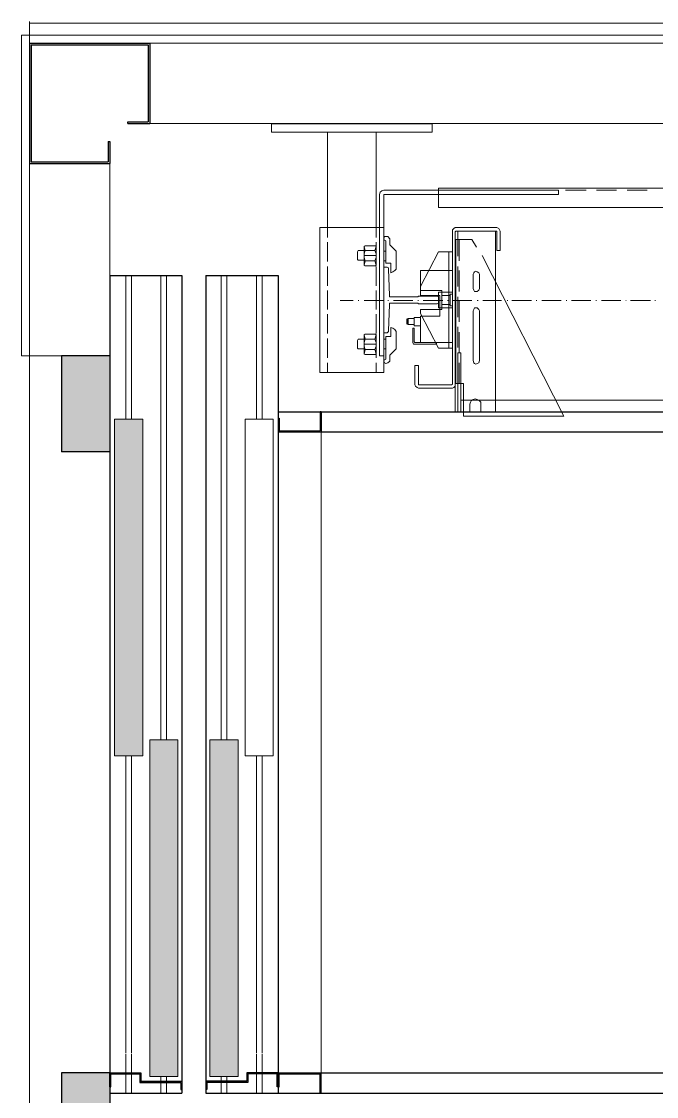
# Model space of a CAD drawing. Header units: millimetres. Extents: x 2308 to 2568, y 1142 to 1238.
# Drawn here: x 2427.204 to 2427.996, y 1213.116 to 1214.458 of the extents above; entities that cross this region are included whole.
import ezdxf

# ---------------------------------------------------------------- set-up
doc = ezdxf.new("R2010")
doc.units = ezdxf.units.MM
doc.linetypes.add('HIDDEN', pattern=[0.375, 0.25, -0.125])
for name, color, linetype, lineweight in [('2COTA', 1, 'Continuous', 9), ('2H', 1, 'HIDDEN', 15), ('3', 1, 'Continuous', 25), ('AR-ESQ-VT1', 1, 'Continuous', 9), ('P', 1, 'Continuous', 18)]:
    doc.layers.add(name, color=color, linetype=linetype, lineweight=lineweight)
for name, color, linetype in [('47', 1, 'Continuous'), ('AR-ELV', 2, 'Continuous'), ('PAREDE', 1, 'Continuous')]:
    doc.layers.add(name, color=color, linetype=linetype)

msp = doc.modelspace()

# ---------------------------------------------------------------- hatches: boundary and pattern name
at = {"layer": '2COTA', "linetype": 'Continuous'}
for points in [[(2427.3141, 1214.0407), (2427.3141, 1213.9207), (2427.2541, 1213.9207), (2427.2541, 1214.0407)], [(2427.3141, 1213.1457), (2427.3141, 1213.1286), (2427.3141, 1213.0254), (2427.2541, 1213.0254), (2427.2541, 1213.1457)]]:
    msp.add_hatch(color=256, dxfattribs=at).paths.add_polyline_path(points)
at = {"layer": '2COTA', "lineweight": 9, "ltscale": 35}
for points in [[(2427.3202, 1213.9615), (2427.3552, 1213.9615), (2427.3552, 1213.5415), (2427.3202, 1213.5415)], [(2427.3641, 1213.5615), (2427.3991, 1213.5615), (2427.3991, 1213.1415), (2427.3641, 1213.1415)], [(2427.4391, 1213.5615), (2427.4741, 1213.5615), (2427.4741, 1213.1415), (2427.4391, 1213.1415)]]:
    msp.add_hatch(color=256, dxfattribs=at).paths.add_polyline_path(points)

# ---------------------------------------------------------------- linework, layer by layer
at = {"layer": '2COTA', "ltscale": 35}
for p, q in [((2427.334, 1213.9615), (2427.334, 1214.1407)), ((2427.3411, 1213.9615), (2427.3411, 1214.1407)), ((2427.3779, 1213.5615), (2427.3779, 1214.1407)), ((2427.385, 1213.5615), (2427.385, 1214.1407)), ((2427.4532, 1213.5615), (2427.4532, 1214.1407)), ((2427.4603, 1213.5615), (2427.4603, 1214.1407)), ((2427.4971, 1213.9615), (2427.4971, 1214.1407)), ((2427.5043, 1213.9615), (2427.5043, 1214.1407)), ((2427.3202, 1213.9615), (2427.3552, 1213.9615)), ((2427.483, 1213.9615), (2427.518, 1213.9615)), ((2427.3641, 1213.5615), (2427.3991, 1213.5615)), ((2427.4391, 1213.5615), (2427.4741, 1213.5615)), ((2427.4391, 1213.5615), (2427.4741, 1213.5615)), ((2427.4391, 1213.5615), (2427.4741, 1213.5615)), ((2427.3202, 1213.5415), (2427.3552, 1213.5415)), ((2427.334, 1213.1707), (2427.334, 1213.5415)), ((2427.3411, 1213.1707), (2427.3411, 1213.5415)), ((2427.483, 1213.5415), (2427.518, 1213.5415)), ((2427.4971, 1213.1707), (2427.4971, 1213.5415)), ((2427.5043, 1213.1707), (2427.5043, 1213.5415)), ((2427.334, 1213.1207), (2427.334, 1213.1695)), ((2427.3411, 1213.1207), (2427.3411, 1213.1695)), ((2427.4971, 1213.1207), (2427.4971, 1213.1695)), ((2427.5043, 1213.1207), (2427.5043, 1213.1695)), ((2427.334, 1213.1353), (2427.334, 1213.1415)), ((2427.3411, 1213.1353), (2427.3411, 1213.1415)), ((2427.3991, 1213.1415), (2427.3641, 1213.1415)), ((2427.3641, 1213.1415), (2427.3991, 1213.1415)), ((2427.3779, 1213.1207), (2427.3779, 1213.1415)), ((2427.3779, 1213.1353), (2427.3779, 1213.1415)), ((2427.385, 1213.1207), (2427.385, 1213.1415)), ((2427.385, 1213.1353), (2427.385, 1213.1415)), ((2427.4391, 1213.1415), (2427.4741, 1213.1415)), ((2427.4532, 1213.1207), (2427.4532, 1213.1415)), ((2427.4532, 1213.1353), (2427.4532, 1213.1415)), ((2427.4603, 1213.1207), (2427.4603, 1213.1415)), ((2427.4603, 1213.1353), (2427.4603, 1213.1415)), ((2427.4971, 1213.1353), (2427.4971, 1213.1415)), ((2427.5043, 1213.1353), (2427.5043, 1213.1415))]:
    msp.add_line(p, q, dxfattribs=at)
at = {"layer": '2COTA', "linetype": 'Continuous'}
for p, q in [((2427.3202, 1213.9615), (2427.3202, 1213.5415)), ((2427.3552, 1213.9615), (2427.3552, 1213.5415)), ((2427.483, 1213.9615), (2427.483, 1213.5415)), ((2427.518, 1213.9615), (2427.518, 1213.5415)), ((2427.3641, 1213.5615), (2427.3641, 1213.1415)), ((2427.3991, 1213.5615), (2427.3991, 1213.1415)), ((2427.4391, 1213.5615), (2427.4391, 1213.1415)), ((2427.4741, 1213.5615), (2427.4741, 1213.1415))]:
    msp.add_line(p, q, dxfattribs=at)
at = {"layer": '2COTA', "lineweight": 9, "ltscale": 35}
msp.add_line((2427.5778, 1213.1457), (2427.5778, 1213.9457), dxfattribs=at)
at = {"layer": '2COTA', "ltscale": 0.5}
for p, q in [((2427.3141, 1213.6319), (2427.3141, 1213.3469)), ((2427.5241, 1213.6319), (2427.5241, 1213.3469))]:
    msp.add_line(p, q, dxfattribs=at)
at = {"layer": '2H', "lineweight": 9, "ltscale": 20}
for p, q in [((2427.2141, 1214.4307), (2427.2141, 1214.4579)), ((2427.2141, 1214.4557), (2429.0141, 1214.4557))]:
    msp.add_line(p, q, dxfattribs=at)
at = {"layer": '3'}
for p, q in [((2427.5241, 1213.9629), (2427.5254, 1213.9629)), ((2427.5765, 1213.9707), (2427.5765, 1213.947)), ((2427.5778, 1213.9707), (2427.5765, 1213.9707)), ((2427.5778, 1213.9707), (2427.5765, 1213.9707)), ((2427.5778, 1213.9707), (2427.5778, 1213.9457)), ((2427.5241, 1213.9457), (2427.5778, 1213.9457)), ((2427.5254, 1213.947), (2427.5765, 1213.947)), ((2427.5504, 1213.9457), (2427.5754, 1213.9457)), ((2427.5504, 1213.9457), (2427.5754, 1213.9457)), ((2427.3141, 1213.1457), (2427.3531, 1213.1457)), ((2427.3154, 1213.1445), (2427.3518, 1213.1445)), ((2427.3404, 1213.1457), (2427.3507, 1213.1457)), ((2427.3404, 1213.1457), (2427.3507, 1213.1457)), ((2427.3518, 1213.1445), (2427.3518, 1213.134)), ((2427.3531, 1213.1457), (2427.3531, 1213.1457)), ((2427.3531, 1213.1457), (2427.3531, 1213.1353)), ((2427.5241, 1213.1457), (2427.4852, 1213.1457)), ((2427.4852, 1213.1457), (2427.4852, 1213.1457)), ((2427.4852, 1213.1457), (2427.4852, 1213.1353)), ((2427.5228, 1213.1445), (2427.4864, 1213.1445)), ((2427.4864, 1213.1445), (2427.4864, 1213.134)), ((2427.4978, 1213.1457), (2427.4876, 1213.1457)), ((2427.4978, 1213.1457), (2427.4876, 1213.1457)), ((2427.5241, 1213.1457), (2427.5778, 1213.1457)), ((2427.5254, 1213.1445), (2427.5765, 1213.1445)), ((2427.5504, 1213.1457), (2427.5754, 1213.1457)), ((2427.5504, 1213.1457), (2427.5754, 1213.1457)), ((2427.5765, 1213.1207), (2427.5765, 1213.1445)), ((2427.5778, 1213.1207), (2427.5778, 1213.1457)), ((2427.5778, 1213.1457), (2427.5778, 1213.1457)), ((2427.3141, 1213.1286), (2427.3154, 1213.1286)), ((2427.3518, 1213.134), (2427.4028, 1213.134)), ((2427.3531, 1213.1353), (2427.4041, 1213.1353)), ((2427.3817, 1213.1353), (2427.4041, 1213.1353)), ((2427.3817, 1213.1353), (2427.4041, 1213.1353)), ((2427.4028, 1213.134), (2427.4028, 1213.125)), ((2427.4041, 1213.1353), (2427.4041, 1213.1248)), ((2427.4852, 1213.1353), (2427.4341, 1213.1353)), ((2427.4565, 1213.1353), (2427.4341, 1213.1353)), ((2427.4565, 1213.1353), (2427.4341, 1213.1353)), ((2427.4341, 1213.1353), (2427.4341, 1213.1248)), ((2427.4864, 1213.134), (2427.4354, 1213.134)), ((2427.4354, 1213.134), (2427.4354, 1213.125)), ((2427.5241, 1213.1286), (2427.5228, 1213.1286)), ((2427.5241, 1213.1286), (2427.5254, 1213.1286)), ((2427.4028, 1213.125), (2427.4041, 1213.125)), ((2427.4354, 1213.125), (2427.4341, 1213.125)), ((2427.5778, 1213.1207), (2427.5765, 1213.1207)), ((2427.5778, 1213.1207), (2427.5765, 1213.1207))]:
    msp.add_line(p, q, dxfattribs=at)
at = {"layer": '3', "ltscale": 0.5}
for p, q in [((2427.5241, 1213.9629), (2427.5241, 1213.9457)), ((2427.5254, 1213.9629), (2427.5254, 1213.947)), ((2427.3141, 1213.1286), (2427.3141, 1213.1457)), ((2427.3141, 1213.1286), (2427.3141, 1213.1457)), ((2427.3154, 1213.1286), (2427.3154, 1213.1445)), ((2427.5228, 1213.1286), (2427.5228, 1213.1445)), ((2427.5241, 1213.1286), (2427.5241, 1213.1457)), ((2427.5241, 1213.1286), (2427.5241, 1213.1457)), ((2427.5254, 1213.1286), (2427.5254, 1213.1445))]:
    msp.add_line(p, q, dxfattribs=at)
at = {"layer": '47', "lineweight": 25, "ltscale": 35}
for p, q in [((2427.2141, 1214.4307), (2427.2141, 1214.2807)), ((2427.2141, 1214.4307), (2427.3641, 1214.4307)), ((2427.2161, 1214.4287), (2427.2161, 1214.2827)), ((2427.2161, 1214.4287), (2427.3621, 1214.4287)), ((2427.3621, 1214.4287), (2427.3621, 1214.3327)), ((2427.3641, 1214.4307), (2427.3641, 1214.3307)), ((2427.3366, 1214.3327), (2427.3621, 1214.3327)), ((2427.3366, 1214.3307), (2427.3366, 1214.3327)), ((2427.3366, 1214.3307), (2427.3641, 1214.3307)), ((2427.3121, 1214.3083), (2427.3121, 1214.2827)), ((2427.3121, 1214.3083), (2427.3141, 1214.3083)), ((2427.3141, 1214.3083), (2427.3141, 1214.2807)), ((2427.2161, 1214.2827), (2427.3121, 1214.2827)), ((2427.3141, 1214.1407), (2427.3141, 1214.0157))]:
    msp.add_line(p, q, dxfattribs=at)
at = {"layer": '47'}
for p, q in [((2427.3141, 1214.1407), (2427.4041, 1214.1407)), ((2427.4341, 1214.1407), (2427.5241, 1214.1407)), ((2427.5241, 1213.9707), (2428.8028, 1213.9707)), ((2427.5778, 1213.9457), (2428.7354, 1213.9457)), ((2427.5778, 1213.1457), (2428.7354, 1213.1457)), ((2427.3141, 1213.1207), (2427.4041, 1213.1207)), ((2427.4341, 1213.1207), (2427.5241, 1213.1207)), ((2427.5241, 1213.1207), (2427.8228, 1213.1207)), ((2427.5778, 1213.1207), (2428.8028, 1213.1207))]:
    msp.add_line(p, q, dxfattribs=at)
at = {"layer": '47', "ltscale": 0.5}
for p, q in [((2427.2541, 1214.0407), (2427.2541, 1213.9207)), ((2427.2541, 1213.1457), (2427.2541, 1213.0254))]:
    msp.add_line(p, q, dxfattribs=at)
at = {"layer": '47', "ltscale": 35}
for p, q in [((2427.3141, 1214.0407), (2427.2541, 1214.0407)), ((2427.3141, 1213.9207), (2427.2541, 1213.9207)), ((2427.3141, 1213.1457), (2427.2541, 1213.1457))]:
    msp.add_line(p, q, dxfattribs=at)
at = {"layer": 'AR-ELV', "lineweight": 13}
for p, q in [((2427.2141, 1214.4307), (2428.8141, 1214.4307)), ((2427.2141, 1214.4307), (2428.8141, 1214.4307)), ((2427.2141, 1214.4307), (2427.2141, 1212.8307)), ((2427.3641, 1214.3307), (2428.8141, 1214.3307)), ((2427.3141, 1214.2807), (2427.3141, 1212.9807)), ((2427.2141, 1213.1639), (2427.2141, 1212.9807))]:
    msp.add_line(p, q, dxfattribs=at)
at = {"layer": 'AR-ESQ-VT1'}
for p, q in [((2428.9741, 1214.4407), (2427.2041, 1214.4407)), ((2427.2041, 1214.4407), (2427.2041, 1214.0407)), ((2427.2541, 1214.0407), (2427.2041, 1214.0407))]:
    msp.add_line(p, q, dxfattribs=at)
at = {"layer": 'P', "linetype": 'Continuous'}
for points in [[(2427.5158, 1214.3302), (2427.7163, 1214.3302)], [(2427.7163, 1214.3199), (2427.5158, 1214.3199), (2427.5158, 1214.3302)], [(2427.7163, 1214.3199), (2427.7163, 1214.3302)], [(2427.5858, 1214.2006), (2427.5858, 1214.3199)], [(2427.6463, 1214.2006), (2427.6463, 1214.3199)], [(2427.6507, 1214.2421), (2427.6515, 1214.2447), (2427.6533, 1214.2464), (2427.6558, 1214.2473)], [(2427.6507, 1214.0407), (2427.6507, 1214.2421)], [(2427.7241, 1214.2473), (2427.6558, 1214.2473)], [(2427.6558, 1214.2412), (2427.6558, 1214.2421), (2427.6567, 1214.2421)], [(2427.6558, 1214.0407), (2427.6558, 1214.2412)], [(2427.8736, 1214.2421), (2427.6567, 1214.2421)], [(2427.6999, 1214.2473), (2427.8736, 1214.2473), (2427.8736, 1214.2421)], [(2427.7241, 1214.2499), (2428.5235, 1214.2499)], [(2427.7241, 1214.2257), (2427.7241, 1214.2499)], [(2427.7241, 1214.2473), (2427.7561, 1214.2473)], [(2427.7682, 1214.2473), (2427.7941, 1214.2473)], [(2427.8062, 1214.2473), (2427.8321, 1214.2473)], [(2427.8451, 1214.2473), (2427.8702, 1214.2473)], [(2427.8823, 1214.2473), (2427.9082, 1214.2473)], [(2427.9212, 1214.2473), (2427.9462, 1214.2473)], [(2427.9592, 1214.2473), (2427.9842, 1214.2473)], [(2427.7241, 1214.2257), (2428.5235, 1214.2257)], [(2427.6558, 1214.2006), (2427.5763, 1214.2006)], [(2427.5763, 1214.02), (2427.5763, 1214.2006)], [(2427.5858, 1214.2006), (2427.5858, 1214.1885)], [(2427.6463, 1214.2006), (2427.6463, 1214.1885)], [(2427.6558, 1214.02), (2427.6558, 1214.2006)], [(2427.7414, 1214.1963), (2427.7414, 1214.198), (2427.7431, 1214.1997), (2427.7449, 1214.2006)], [(2427.7449, 1214.2006), (2427.7967, 1214.2006)], [(2427.7967, 1214.2006), (2427.7993, 1214.1997), (2427.8002, 1214.198), (2427.801, 1214.1963)], [(2427.6584, 1214.1842), (2427.6567, 1214.185), (2427.6558, 1214.1868), (2427.6567, 1214.1894), (2427.6584, 1214.1894), (2427.661, 1214.1894), (2427.6636, 1214.1868), (2427.6636, 1214.1842)], [(2427.7414, 1214.0053), (2427.7414, 1214.1963)], [(2427.7449, 1214.1954), (2427.7457, 1214.1963), (2427.7457, 1214.1963)], [(2427.7449, 1214.1954), (2427.7449, 1213.9707)], [(2427.7449, 1214.0044), (2427.7449, 1214.1954)], [(2427.7457, 1214.1963), (2427.7958, 1214.1963)], [(2427.7483, 1214.1954), (2427.7483, 1214.1652)], [(2427.795, 1214.1954), (2427.795, 1213.9707)], [(2427.7958, 1214.1963), (2427.7967, 1214.1963), (2427.7967, 1214.1954)], [(2427.7967, 1214.1721), (2427.7967, 1214.1954)], [(2427.801, 1214.1721), (2427.801, 1214.1963)], [(2427.5858, 1214.1825), (2427.5858, 1214.1583)], [(2427.6325, 1214.1721), (2427.6316, 1214.1773), (2427.6325, 1214.1781), (2427.6325, 1214.1781)], [(2427.6316, 1214.1539), (2427.6316, 1214.1773)], [(2427.6446, 1214.1781), (2427.6325, 1214.1781)], [(2427.6446, 1214.1781), (2427.6455, 1214.1781), (2427.6463, 1214.1773)], [(2427.6446, 1214.1781), (2427.6455, 1214.1781), (2427.6463, 1214.1773)], [(2427.6463, 1214.1773), (2427.6446, 1214.1721)], [(2427.6463, 1214.1825), (2427.6463, 1214.1583)], [(2427.6463, 1214.1539), (2427.6463, 1214.1773)], [(2427.6584, 1214.1842), (2427.6584, 1214.1565)], [(2427.6636, 1214.179), (2427.6636, 1214.1842)], [(2427.6636, 1214.179), (2427.6714, 1214.1712)], [(2427.7457, 1214.0062), (2427.7457, 1214.1859)], [(2427.7656, 1214.1859), (2427.7457, 1214.1859)], [(2427.75, 1214.1591), (2427.75, 1214.1859)], [(2427.7656, 1214.1859), (2427.7716, 1214.1764)], [(2427.6239, 1214.1721), (2427.623, 1214.1704)], [(2427.623, 1214.1704), (2427.623, 1214.1608)], [(2427.623, 1214.1608), (2427.6239, 1214.16)], [(2427.6239, 1214.1721), (2427.6316, 1214.1721)], [(2427.6325, 1214.1591), (2427.6316, 1214.1634), (2427.6316, 1214.1678), (2427.6325, 1214.1721)], [(2427.6463, 1214.166), (2427.6316, 1214.166)], [(2427.6446, 1214.1721), (2427.6325, 1214.1721)], [(2427.6446, 1214.1721), (2427.6463, 1214.1678), (2427.6463, 1214.1634), (2427.6446, 1214.1591)], [(2427.6558, 1214.1712), (2427.6584, 1214.1712)], [(2427.6714, 1214.1488), (2427.6714, 1214.1712)], [(2427.7016, 1214.1271), (2427.7241, 1214.1704), (2427.7414, 1214.1704)], [(2427.7241, 1214.1704), (2427.7414, 1214.1704)], [(2427.7371, 1214.1704), (2427.7371, 1214.0502)], [(2427.7414, 1214.1704), (2427.7414, 1214.0502)], [(2427.7552, 1213.9655), (2427.8805, 1213.9655), (2427.7786, 1214.166)], [(2427.7967, 1214.1721), (2427.801, 1214.1721)], [(2427.5858, 1214.1522), (2427.5858, 1214.128)], [(2427.6239, 1214.16), (2427.6316, 1214.16)], [(2427.6316, 1214.1539), (2427.6325, 1214.1591)], [(2427.6325, 1214.1531), (2427.6325, 1214.1531), (2427.6316, 1214.1539)], [(2427.6446, 1214.1591), (2427.6325, 1214.1591)], [(2427.6463, 1214.1539), (2427.6455, 1214.1531), (2427.6446, 1214.1531), (2427.6325, 1214.1531)], [(2427.6446, 1214.1591), (2427.6463, 1214.1539)], [(2427.6463, 1214.1522), (2427.6463, 1214.128)], [(2427.6558, 1214.1591), (2427.6584, 1214.1591)], [(2427.6558, 1214.0692), (2427.6558, 1214.1513)], [(2427.6558, 1214.1513), (2427.6593, 1214.1513)], [(2427.6584, 1214.1565), (2427.6645, 1214.1565)], [(2427.6593, 1214.1513), (2427.6602, 1214.1513), (2427.6619, 1214.1505), (2427.6619, 1214.1488)], [(2427.6619, 1214.1488), (2427.6628, 1214.1159)], [(2427.6645, 1214.1565), (2427.6645, 1214.1444)], [(2427.6714, 1214.1488), (2427.6697, 1214.147), (2427.6671, 1214.1453), (2427.6645, 1214.1444)], [(2427.7016, 1214.1159), (2427.7016, 1214.147)], [(2427.7016, 1214.147), (2427.7414, 1214.147)], [(2427.7414, 1214.0571), (2427.7414, 1214.147)], [(2427.7483, 1214.1522), (2427.7483, 1214.1271)], [(2427.75, 1214.1211), (2427.75, 1214.147)], [(2427.7673, 1214.1427), (2427.7682, 1214.1444), (2427.7691, 1214.1453), (2427.7708, 1214.1462), (2427.7725, 1214.1453), (2427.7742, 1214.1444), (2427.7751, 1214.1427)], [(2427.7673, 1214.1246), (2427.7673, 1214.1427)], [(2427.7751, 1214.1427), (2427.7751, 1214.1246), (2427.7742, 1214.1228), (2427.7725, 1214.1211), (2427.7708, 1214.1211), (2427.7691, 1214.1211), (2427.7682, 1214.1228), (2427.7673, 1214.1246)], [(2427.5858, 1214.122), (2427.5858, 1214.0986)], [(2427.6463, 1214.122), (2427.6463, 1214.0986)], [(2427.7016, 1214.122), (2427.7016, 1214.1271)], [(2427.7016, 1214.122), (2427.7284, 1214.122)], [(2427.7241, 1214.1004), (2427.7241, 1214.1202)], [(2427.7241, 1214.1202), (2427.7414, 1214.1202)], [(2427.7284, 1214.122), (2427.7284, 1214.0986)], [(2427.7414, 1214.1004), (2427.7414, 1214.1202)], [(2427.6014, 1214.1099), (2427.6178, 1214.1099)], [(2427.6239, 1214.1099), (2427.6247, 1214.1099)], [(2427.6316, 1214.1099), (2427.655, 1214.1099)], [(2427.661, 1214.1099), (2427.6619, 1214.1099)], [(2427.6645, 1214.1142), (2427.6628, 1214.1142), (2427.6628, 1214.1159)], [(2427.6628, 1214.1047), (2427.6628, 1214.1064), (2427.6645, 1214.1064)], [(2427.6645, 1214.1142), (2427.6982, 1214.1142)], [(2427.6645, 1214.1064), (2427.6982, 1214.1064)], [(2427.6679, 1214.1099), (2427.6921, 1214.1099)], [(2427.6991, 1214.115), (2427.6982, 1214.1142), (2427.6982, 1214.1142)], [(2427.6982, 1214.1099), (2427.6991, 1214.1099)], [(2427.6982, 1214.1064), (2427.6982, 1214.1064), (2427.6991, 1214.1055)], [(2427.6991, 1214.115), (2427.7224, 1214.115)], [(2427.7016, 1214.1159), (2427.7258, 1214.1159), (2427.7258, 1214.09)], [(2427.7051, 1214.1099), (2427.7293, 1214.1099)], [(2427.7224, 1214.115), (2427.7241, 1214.1142), (2427.7241, 1214.1125)], [(2427.7241, 1214.1081), (2427.7241, 1214.1064), (2427.7224, 1214.1055)], [(2427.7241, 1214.1081), (2427.7241, 1214.1125)], [(2427.7388, 1214.1159), (2427.7284, 1214.1159), (2427.7284, 1214.1047)], [(2427.7354, 1214.1099), (2427.7362, 1214.1099)], [(2427.7414, 1214.1176), (2427.7388, 1214.1176), (2427.7388, 1214.1029)], [(2427.7423, 1214.1099), (2427.7656, 1214.1099)], [(2427.7483, 1214.1142), (2427.7483, 1214.0891)], [(2427.75, 1214.0831), (2427.75, 1214.109)], [(2427.7725, 1214.1099), (2427.7734, 1214.1099)], [(2427.7794, 1214.1099), (2427.8028, 1214.1099)], [(2427.8097, 1214.1099), (2427.8105, 1214.1099)], [(2427.8157, 1214.1099), (2427.8399, 1214.1099)], [(2427.846, 1214.1099), (2427.8468, 1214.1099)], [(2427.8529, 1214.1099), (2427.8771, 1214.1099)], [(2427.8831, 1214.1099), (2427.884, 1214.1099)], [(2427.89, 1214.1099), (2427.9142, 1214.1099)], [(2427.9203, 1214.1099), (2427.9212, 1214.1099)], [(2427.9272, 1214.1099), (2427.9514, 1214.1099)], [(2427.9575, 1214.1099), (2427.9583, 1214.1099)], [(2427.9635, 1214.1099), (2427.9886, 1214.1099)], [(2427.9937, 1214.1099), (2427.9946, 1214.1099)], [(2427.6628, 1214.1047), (2427.6619, 1214.0718), (2427.6619, 1214.071), (2427.6602, 1214.0692), (2427.6593, 1214.0692), (2427.6558, 1214.0692)], [(2427.6991, 1214.1055), (2427.7224, 1214.1055)], [(2427.7016, 1214.0934), (2427.7016, 1214.0986), (2427.7284, 1214.0986)], [(2427.7016, 1214.0934), (2427.7241, 1214.0502)], [(2427.7241, 1214.1004), (2427.7414, 1214.1004)], [(2427.7388, 1214.1047), (2427.7284, 1214.1047)], [(2427.7414, 1214.1029), (2427.7388, 1214.1029)], [(2427.7673, 1214.0969), (2427.7682, 1214.0986), (2427.7691, 1214.1004), (2427.7708, 1214.1004), (2427.7725, 1214.1004), (2427.7742, 1214.0986), (2427.7751, 1214.0969)], [(2427.7673, 1214.0347), (2427.7673, 1214.0969)], [(2427.7751, 1214.0347), (2427.7751, 1214.0969)], [(2427.5858, 1214.0926), (2427.5858, 1214.0684)], [(2427.6463, 1214.0926), (2427.6463, 1214.0684)], [(2427.6844, 1214.0865), (2427.6852, 1214.0874)], [(2427.6852, 1214.0796), (2427.6844, 1214.0805), (2427.6844, 1214.0865)], [(2427.6852, 1214.0796), (2427.6852, 1214.0874)], [(2427.6852, 1214.0865), (2427.6861, 1214.0865)], [(2427.6852, 1214.0805), (2427.6861, 1214.0805)], [(2427.6861, 1214.0874), (2427.6939, 1214.0874)], [(2427.6861, 1214.0796), (2427.6861, 1214.0874)], [(2427.6861, 1214.0796), (2427.6939, 1214.0796)], [(2427.6939, 1214.0883), (2427.7016, 1214.0883)], [(2427.6939, 1214.0779), (2427.6939, 1214.0883)], [(2427.7016, 1214.09), (2427.7016, 1214.0571)], [(2427.7016, 1214.09), (2427.7258, 1214.09)], [(2427.6316, 1214.0667), (2427.6325, 1214.0675), (2427.6325, 1214.0675)], [(2427.6316, 1214.0667), (2427.6316, 1214.0433)], [(2427.6325, 1214.0615), (2427.6316, 1214.0667)], [(2427.6446, 1214.0675), (2427.6325, 1214.0675)], [(2427.6446, 1214.0675), (2427.6455, 1214.0675), (2427.6463, 1214.0667)], [(2427.6463, 1214.0667), (2427.6446, 1214.0615)], [(2427.6463, 1214.0667), (2427.6463, 1214.0433)], [(2427.6645, 1214.0762), (2427.6671, 1214.0753), (2427.6697, 1214.0736), (2427.6714, 1214.071), (2427.6714, 1214.0494)], [(2427.6645, 1214.0649), (2427.6645, 1214.0762)], [(2427.6921, 1214.0571), (2427.6921, 1214.0753)], [(2427.6921, 1214.0753), (2427.6939, 1214.0753)], [(2427.6939, 1214.0779), (2427.7016, 1214.0779)], [(2427.6939, 1214.058), (2427.6939, 1214.0753)], [(2427.7483, 1214.077), (2427.7483, 1214.0511)], [(2427.75, 1214.045), (2427.75, 1214.0701)], [(2427.5858, 1214.0623), (2427.5858, 1214.0381)], [(2427.623, 1214.0597), (2427.6239, 1214.0615)], [(2427.623, 1214.0502), (2427.623, 1214.0597)], [(2427.6239, 1214.0615), (2427.6316, 1214.0615)], [(2427.6325, 1214.0485), (2427.6316, 1214.0528), (2427.6316, 1214.0571), (2427.6325, 1214.0615)], [(2427.6463, 1214.0554), (2427.6316, 1214.0554)], [(2427.6446, 1214.0615), (2427.6325, 1214.0615)], [(2427.6446, 1214.0615), (2427.6463, 1214.0571), (2427.6463, 1214.0528), (2427.6446, 1214.0485)], [(2427.6463, 1214.0623), (2427.6463, 1214.0381)], [(2427.6558, 1214.0615), (2427.6584, 1214.0615)], [(2427.6584, 1214.0364), (2427.6584, 1214.0649)], [(2427.6584, 1214.0649), (2427.6645, 1214.0649)], [(2427.6939, 1214.0554), (2427.693, 1214.0554), (2427.6921, 1214.0571)], [(2427.6947, 1214.0571), (2427.6947, 1214.0571), (2427.6939, 1214.058)], [(2427.6939, 1214.0554), (2427.7215, 1214.0554)], [(2427.6947, 1214.0571), (2427.7414, 1214.0571)], [(2427.7215, 1214.0554), (2427.7215, 1214.0571)], [(2427.6239, 1214.0494), (2427.623, 1214.0502)], [(2427.6239, 1214.0494), (2427.6316, 1214.0494)], [(2427.6316, 1214.0433), (2427.6325, 1214.0485)], [(2427.6325, 1214.0425), (2427.6325, 1214.0425), (2427.6316, 1214.0433)], [(2427.6446, 1214.0485), (2427.6325, 1214.0485)], [(2427.6463, 1214.0433), (2427.6455, 1214.0425), (2427.6446, 1214.0425), (2427.6325, 1214.0425)], [(2427.6446, 1214.0485), (2427.6463, 1214.0433)], [(2427.6463, 1214.0433), (2427.6455, 1214.0425), (2427.6446, 1214.0425)], [(2427.6507, 1214.0407), (2427.6558, 1214.0407)], [(2427.6558, 1214.0494), (2427.6584, 1214.0494)], [(2427.6636, 1214.0416), (2427.6714, 1214.0494)], [(2427.6636, 1214.0416), (2427.6636, 1214.0364)], [(2427.7241, 1214.0502), (2427.7414, 1214.0502)], [(2427.7483, 1214.0442), (2427.7483, 1213.9707)], [(2427.7483, 1214.0442), (2427.7518, 1214.0442)], [(2427.7518, 1214.0442), (2427.7518, 1213.9707)], [(2427.5858, 1214.0321), (2427.5858, 1214.02)], [(2427.6463, 1214.0321), (2427.6463, 1214.02)], [(2427.6584, 1214.0312), (2427.6567, 1214.0321), (2427.6558, 1214.0338), (2427.6567, 1214.0355), (2427.6584, 1214.0364)], [(2427.6636, 1214.0364), (2427.6636, 1214.0338), (2427.661, 1214.0321), (2427.6584, 1214.0312)], [(2427.6991, 1214.0286), (2427.6947, 1214.0286), (2427.6947, 1214.0044)], [(2427.6991, 1214.0053), (2427.6991, 1214.0286)], [(2427.7483, 1214.0381), (2427.7483, 1214.0131)], [(2427.75, 1214.0062), (2427.75, 1214.0321)], [(2427.7751, 1214.0347), (2427.7742, 1214.0321), (2427.7725, 1214.0312), (2427.7708, 1214.0304), (2427.7691, 1214.0312), (2427.7682, 1214.0321), (2427.7673, 1214.0347)], [(2427.6558, 1214.02), (2427.5763, 1214.02)], [(2427.6991, 1214.0001), (2427.6973, 1214.001), (2427.6956, 1214.0027), (2427.6947, 1214.0044)], [(2427.6999, 1214.0044), (2427.6991, 1214.0044), (2427.6991, 1214.0053)], [(2427.6991, 1214.0001), (2427.7414, 1214.0001)], [(2427.6999, 1214.0044), (2427.7405, 1214.0044)], [(2427.7414, 1214.0053), (2427.7405, 1214.0044), (2427.7405, 1214.0044)], [(2427.7449, 1214.0044), (2427.7449, 1214.0027), (2427.7431, 1214.001), (2427.7414, 1214.0001)], [(2427.7457, 1214.0062), (2427.7552, 1214.0062), (2427.7552, 1213.9655)], [(2427.7483, 1214.0001), (2427.7483, 1213.9707)], [(2427.763, 1213.9802), (2427.7639, 1213.9828), (2427.7647, 1213.9846), (2427.7673, 1213.9863), (2427.7699, 1213.9871), (2427.7725, 1213.9863), (2427.7751, 1213.9846), (2427.7768, 1213.9828), (2427.7768, 1213.9802)], [(2427.7518, 1213.9854), (2428.4958, 1213.9854)], [(2427.763, 1213.9707), (2427.763, 1213.9802)], [(2427.7768, 1213.9802), (2427.7768, 1213.9707)]]:
    msp.add_lwpolyline(points, dxfattribs=at)
at = {"layer": 'PAREDE', "lineweight": 25, "ltscale": 35}
for p, q in [((2427.2141, 1214.2807), (2427.3141, 1214.2807)), ((2427.3141, 1214.0157), (2427.3141, 1213.1415))]:
    msp.add_line(p, q, dxfattribs=at)
at = {"layer": 'PAREDE', "ltscale": 0.5}
for p, q in [((2427.4041, 1214.1407), (2427.4041, 1213.1207)), ((2427.4341, 1214.1407), (2427.4341, 1213.1207)), ((2427.4341, 1214.1407), (2427.4341, 1213.1207)), ((2427.5241, 1214.1407), (2427.5241, 1213.1207)), ((2427.5241, 1214.1407), (2427.5241, 1213.1207)), ((2427.3141, 1214.0157), (2427.3141, 1213.0754))]:
    msp.add_line(p, q, dxfattribs=at)

doc.saveas('drawing.dxf')
